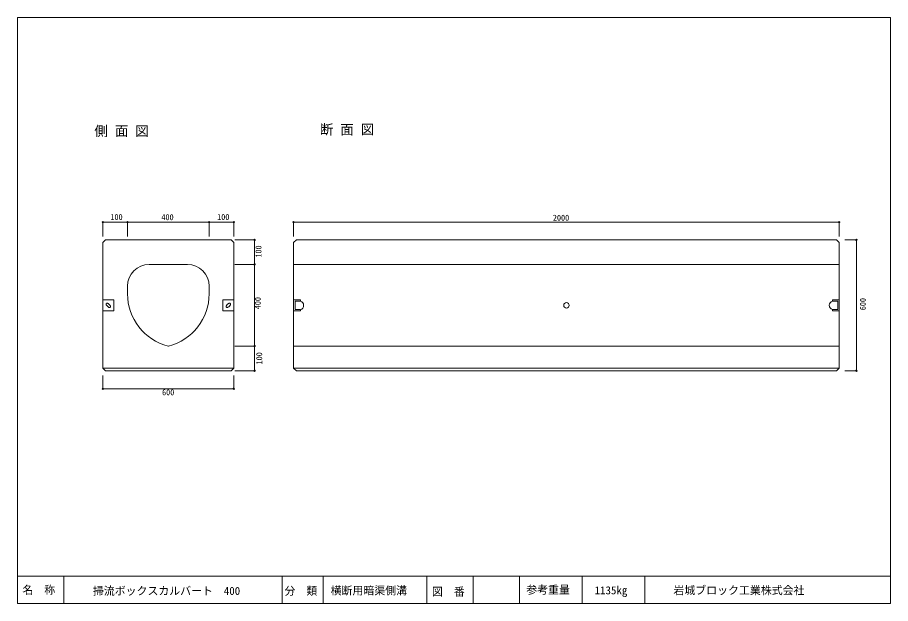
# Model space of a CAD drawing. Units: millimetres, scale not verified. Extents: x 647 to 3847, y 352 to 2502.
import ezdxf
from ezdxf.enums import TextEntityAlignment as Align

# ---------------------------------------------------------------- set-up
doc = ezdxf.new("R2010")
doc.units = ezdxf.units.MM
doc.header["$LTSCALE"] = 10
doc.header["$PDMODE"] = 32
doc.header["$PDSIZE"] = 5
doc.layers.add('通り芯', color=7, linetype='Continuous', lineweight=18)
doc.styles.add('ＭＳ ゴシック', font='')
doc.styles.get('ＭＳ ゴシック').set_extended_font_data('MS Gothic')

msp = doc.modelspace()

# ---------------------------------------------------------------- linework, layer by layer
at = {"layer": '通り芯'}
for p, q in [((646.54, 351.71), (646.54, 2501.71)), ((646.54, 2501.71), (3846.54, 2501.71)), ((3846.54, 2501.71), (3846.54, 351.71)), ((959.48, 1750.7), (1049.48, 1750.7)), ((959.48, 1750.7), (959.48, 1697.89)), ((1049.48, 1750.7), (1049.48, 1697.89)), ((1049.48, 1750.7), (1349.48, 1750.7)), ((1349.48, 1750.7), (1349.48, 1697.89)), ((1349.48, 1750.7), (1439.48, 1750.7)), ((1439.48, 1750.7), (1439.48, 1697.89)), ((1658.8, 1750.7), (3658.8, 1750.7)), ((1658.8, 1750.7), (1658.8, 1697.89)), ((3658.8, 1750.7), (3658.8, 1697.89)), ((969.48, 1685.55), (959.48, 1675.55)), ((959.48, 1215.55), (959.48, 1675.55)), ((1429.48, 1685.55), (969.48, 1685.55)), ((1429.48, 1685.55), (1439.48, 1675.55)), ((1439.48, 1215.55), (1439.48, 1675.55)), ((1515.51, 1685.55), (1443.18, 1685.55)), ((1515.51, 1685.55), (1515.51, 1595.55)), ((1668.8, 1685.55), (1658.8, 1675.55)), ((1658.8, 1215.55), (1658.8, 1675.55)), ((3648.8, 1685.55), (1668.8, 1685.55)), ((3648.8, 1685.55), (3658.8, 1675.55)), ((3658.8, 1215.55), (3658.8, 1675.55)), ((3721.29, 1685.55), (3679.61, 1685.55)), ((3721.29, 1685.55), (3721.29, 1205.55)), ((1269.48, 1595.55), (1129.48, 1595.55)), ((1515.51, 1595.55), (1443.18, 1595.55)), ((1515.51, 1595.55), (1515.51, 1295.97)), ((1658.8, 1595.55), (3658.8, 1595.55)), ((1049.48, 1515.55), (1049.48, 1488.2)), ((1349.48, 1515.55), (1349.48, 1488.2)), ((959.48, 1465.55), (999.48, 1465.55)), ((971.62, 1450.99), (971.59, 1449.91)), ((971.59, 1449.91), (971.79, 1448.69)), ((971.9, 1451.9), (971.62, 1450.99)), ((971.79, 1448.69), (972.23, 1447.39)), ((972.41, 1452.62), (971.9, 1451.9)), ((972.23, 1447.39), (972.88, 1446.02)), ((973.13, 1453.13), (972.41, 1452.62)), ((972.88, 1446.02), (973.74, 1444.65)), ((974.04, 1453.4), (973.13, 1453.13)), ((973.74, 1444.65), (974.77, 1443.3)), ((975.12, 1453.44), (974.04, 1453.4)), ((974.77, 1443.3), (975.94, 1442.01)), ((976.33, 1453.24), (975.12, 1453.44)), ((975.94, 1442.01), (977.22, 1440.84)), ((977.64, 1452.8), (976.33, 1453.24)), ((977.22, 1440.84), (978.57, 1439.81)), ((979.01, 1452.15), (977.64, 1452.8)), ((980.38, 1451.29), (979.01, 1452.15)), ((981.73, 1450.26), (980.38, 1451.29)), ((983.01, 1449.09), (981.73, 1450.26)), ((984.19, 1447.8), (983.01, 1449.09)), ((985.22, 1446.45), (984.19, 1447.8)), ((986.08, 1445.08), (985.22, 1446.45)), ((986.73, 1443.71), (986.08, 1445.08)), ((987.17, 1442.41), (986.73, 1443.71)), ((987.06, 1439.2), (987.33, 1440.11)), ((987.37, 1441.19), (987.17, 1442.41)), ((987.33, 1440.11), (987.37, 1441.19)), ((999.48, 1425.55), (999.48, 1465.55)), ((1399.48, 1465.55), (1439.48, 1465.55)), ((1399.48, 1425.55), (1399.48, 1465.55)), ((1411.72, 1442.13), (1411.57, 1440.94)), ((1411.57, 1440.94), (1411.67, 1439.9)), ((1412.11, 1443.42), (1411.72, 1442.13)), ((1412.72, 1444.77), (1412.11, 1443.42)), ((1413.53, 1446.15), (1412.72, 1444.77)), ((1414.53, 1447.51), (1413.53, 1446.15)), ((1415.67, 1448.81), (1414.53, 1447.51)), ((1416.94, 1450.01), (1415.67, 1448.81)), ((1418.27, 1451.08), (1416.94, 1450.01)), ((1419.65, 1451.98), (1418.27, 1451.08)), ((1419.31, 1439.12), (1420.68, 1440.02)), ((1421.02, 1452.68), (1419.65, 1451.98)), ((1420.68, 1440.02), (1422.02, 1441.09)), ((1422.34, 1453.16), (1421.02, 1452.68)), ((1422.02, 1441.09), (1423.28, 1442.29)), ((1423.58, 1453.42), (1422.34, 1453.16)), ((1423.28, 1442.29), (1424.43, 1443.59)), ((1424.69, 1453.43), (1423.58, 1453.42)), ((1424.43, 1443.59), (1425.42, 1444.95)), ((1425.64, 1453.21), (1424.69, 1453.43)), ((1425.42, 1444.95), (1426.24, 1446.33)), ((1426.41, 1452.75), (1425.64, 1453.21)), ((1426.24, 1446.33), (1426.85, 1447.68)), ((1426.96, 1452.08), (1426.41, 1452.75)), ((1426.85, 1447.68), (1427.23, 1448.97)), ((1427.29, 1451.2), (1426.96, 1452.08)), ((1427.23, 1448.97), (1427.38, 1450.16)), ((1427.38, 1450.16), (1427.29, 1451.2)), ((1658.8, 1465.55), (1683.8, 1465.55)), ((1663.8, 1430.55), (1663.8, 1460.55)), ((1663.8, 1460.55), (1683.8, 1460.55)), ((1683.8, 1460.55), (1683.8, 1465.55)), ((3633.8, 1465.55), (3633.8, 1460.55)), ((3658.8, 1465.55), (3633.8, 1465.55)), ((3653.8, 1460.55), (3633.8, 1460.55)), ((3653.8, 1460.55), (3653.8, 1430.55)), ((959.48, 1425.55), (999.48, 1425.55)), ((978.57, 1439.81), (979.95, 1438.95)), ((979.95, 1438.95), (981.32, 1438.3)), ((981.32, 1438.3), (982.62, 1437.86)), ((982.62, 1437.86), (983.83, 1437.66)), ((983.83, 1437.66), (984.91, 1437.7)), ((984.91, 1437.7), (985.83, 1437.97)), ((985.83, 1437.97), (986.55, 1438.48)), ((986.55, 1438.48), (987.06, 1439.2)), ((1399.48, 1425.55), (1439.48, 1425.55)), ((1411.67, 1439.9), (1411.99, 1439.02)), ((1411.99, 1439.02), (1412.55, 1438.35)), ((1412.55, 1438.35), (1413.31, 1437.89)), ((1413.31, 1437.89), (1414.27, 1437.67)), ((1414.27, 1437.67), (1415.38, 1437.68)), ((1415.38, 1437.68), (1416.61, 1437.94)), ((1416.61, 1437.94), (1417.94, 1438.42)), ((1417.94, 1438.42), (1419.31, 1439.12)), ((1658.8, 1425.55), (1683.8, 1425.55)), ((1663.8, 1430.55), (1683.8, 1430.55)), ((1683.8, 1425.55), (1683.8, 1430.55)), ((3633.8, 1430.55), (3633.8, 1425.55)), ((3653.8, 1430.55), (3633.8, 1430.55)), ((3658.8, 1425.55), (3633.8, 1425.55)), ((1515.51, 1295.97), (1443.18, 1295.97)), ((1515.51, 1295.97), (1515.51, 1205.55)), ((1658.8, 1295.55), (3658.8, 1295.55)), ((959.48, 1215.55), (969.48, 1205.55)), ((959.48, 1215.55), (1439.48, 1215.55)), ((959.48, 1139.62), (959.48, 1187.68)), ((969.48, 1205.55), (1429.48, 1205.55)), ((1439.48, 1215.55), (1429.48, 1205.55)), ((1439.48, 1139.62), (1439.48, 1187.68)), ((1515.51, 1205.55), (1443.18, 1205.55)), ((1658.8, 1215.55), (1668.8, 1205.55)), ((1658.8, 1215.55), (3658.8, 1215.55)), ((3648.8, 1205.55), (1668.8, 1205.55)), ((3658.8, 1215.55), (3648.8, 1205.55)), ((3721.29, 1205.55), (3679.61, 1205.55)), ((959.48, 1139.62), (1439.48, 1139.62)), ((3846.54, 451.71), (646.54, 451.71)), ((816.54, 351.71), (816.54, 451.71)), ((1616.54, 351.71), (1616.54, 451.71)), ((1766.54, 351.71), (1766.54, 451.71)), ((2146.54, 351.71), (2146.54, 451.71)), ((2316.54, 351.71), (2316.54, 451.71)), ((2486.54, 351.71), (2486.54, 451.71)), ((2716.54, 351.71), (2716.54, 451.71)), ((2946.54, 351.71), (2946.54, 451.71)), ((3846.54, 351.71), (646.54, 351.71))]:
    msp.add_line(p, q, dxfattribs=at)
msp.add_circle((2658.8, 1445.55), 10, dxfattribs=at)
for centre, radius, start, end in [((1129.48, 1515.55), 80, 90, 180), ((1269.48, 1515.55), 80, 0, 90), ((1247.38, 1487.28), 197.29, 179.84607, 255.85775), ((1151.58, 1487.28), 197.29, 284.14224, 0.15393), ((1678.8, 1445.55), 16.62, 287.50625, 71.56505), ((3638.8, 1445.55), 16.62, 107.50625, 251.56505)]:
    msp.add_arc(centre, radius, start, end, dxfattribs=at)
for p in [(959.48, 1750.7), (1049.48, 1750.7), (1349.48, 1750.7), (1439.48, 1750.7), (1658.8, 1750.7), (3658.8, 1750.7), (1515.51, 1685.55), (3721.29, 1685.55), (1515.51, 1595.55), (1515.51, 1295.97), (1515.51, 1205.55), (3721.29, 1205.55), (959.48, 1139.62), (1439.48, 1139.62)]:
    msp.add_point(p, dxfattribs=at)

# ---------------------------------------------------------------- texts
at = {"layer": '通り芯', "style": 'ＭＳ ゴシック'}
for s, height, p in [('断 面 図', 36.66, (1754.45, 2061.59)), ('側 面 図', 36.66, (928.31, 2055.65)), ('100', 21.99, (987.26, 1752.08)), ('400', 21.99, (1174.2, 1751.49)), ('100', 21.99, (1378.45, 1752.08)), ('2000', 21.99, (2608.9, 1749.43)), ('600', 21.99, (1176.51, 1109.12)), ('名\u3000称', 29.33, (664.79, 378.12)), ('掃流ボックスカルバート\u3000400', 29.33, (922.88, 374.66)), ('分\u3000類', 29.33, (1625.26, 374.57)), ('横断用暗渠側溝', 29.33, (1794.29, 375.83)), ('参考重量', 29.33, (2511.3, 378.47)), ('1135㎏', 29.33, (2762.03, 376.81)), ('岩城ブロック工業株式会社', 29.33, (3050.95, 376.81)), ('図\u3000番', 29.33, (2165.92, 371.82))]:
    msp.add_text(s, height=height, dxfattribs=at).set_placement(p, align=Align.BOTTOM_LEFT)
for s, p in [('100', (1547.48, 1620.72)), ('400', (1544.86, 1431.3)), ('600', (3762.45, 1427.72)), ('100', (1550.1, 1228.79))]:
    msp.add_text(s, height=21.99, rotation=90, dxfattribs=at).set_placement(p, align=Align.BOTTOM_LEFT)

doc.saveas('drawing.dxf')
